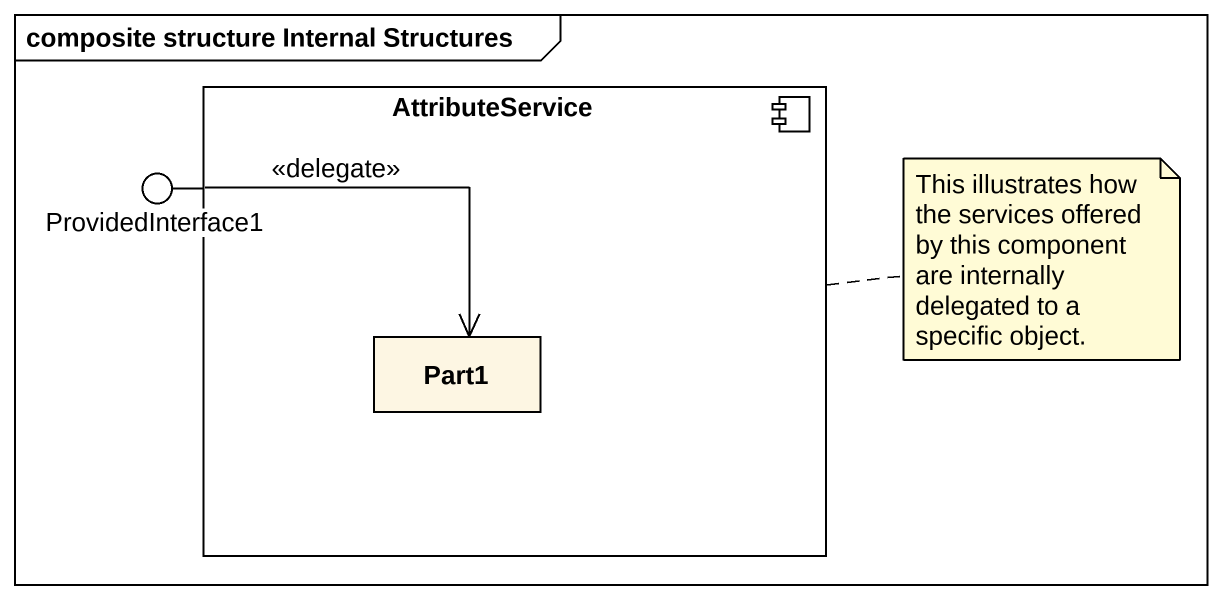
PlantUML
@startuml
mainframe composite structure Internal Structures
component AttributeService {
  rectangle Part1
}
() ProvidedInterface1
AttributeService -left- ProvidedInterface1
ProvidedInterface1 --> Part1 : <<delegate>>
note right of AttributeService : This illustrates how the services offered by this component are internally delegated to a specific object.
@enduml
